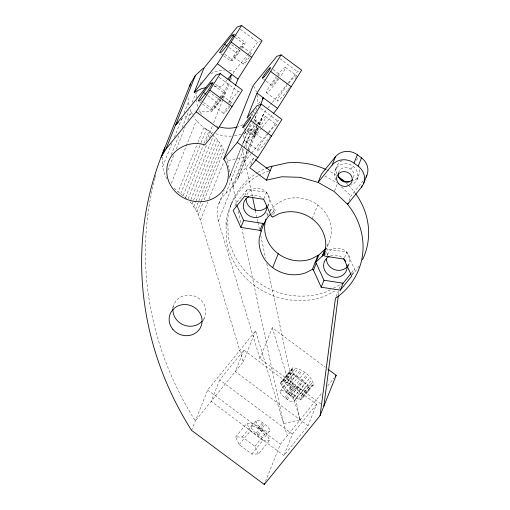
<?xml version="1.0" encoding="UTF-8"?>
<svg xmlns="http://www.w3.org/2000/svg" width="510" height="510" viewBox="0 0 510 510"><rect width="100%" height="100%" fill="white"/><g stroke="black" fill="none" stroke-linecap="round" stroke-linejoin="round"><path stroke-width="0.38" stroke-dasharray="2.55 1.91" d="M280.755 383.769L280.863 382.449L292.772 367.837C301.531 368.124 311.922 375.889 313.522 384.68L301.608 399.292C292.848 399.228 284.229 391.565 280.755 383.769L291.911 369.992L292.02 368.673M280.863 382.449L281.616 381.608C290.375 381.901 300.766 389.665 302.366 398.457L301.608 399.292M338.436 294.971L338.952 291.025M197.242 91.041L196.375 94.325A31.116 28.809 21.8 0 0 196.267 99.648M320.682 403.818L259.902 358.562L218.337 221.123A30.74 28.464 21.8 0 1 225.879 193.335L232.974 186.711L237.909 178.481L244.226 162.186L247.465 151.445M261.573 128.106L254.235 137.171L256.288 129.374L256.205 125.651M259.424 124.695L263.938 112.901L267.399 108.63M167.044 178.876L165.412 176.25L162.556 166.815L172.284 142.5M174.35 137.343L181.713 118.919M184.072 113.029L188.196 102.708L188.069 96.753M171.226 154.721L179.169 134.857M182.115 127.5L188.878 110.581M192.117 102.491L195.942 92.928M167.771 170.353L174.254 154.141M176.32 148.984L185.155 126.882M187.814 120.252L191.052 112.149L189.956 108.515M171.309 183.319L196.356 120.691L193.908 116.745M186.768 198.492L178.111 191.862L197.561 143.233M197.855 142.5L203.745 127.761L196.356 120.691M180.731 193.577L200.768 143.469M201.067 142.736L206.371 129.47L203.745 127.761L212.721 132.874M183.243 195.432L203.873 143.852M204.166 143.119L208.883 131.331L206.371 129.47M222.271 97.843L228.735 81.683M206.25 141.276L212.428 125.83M213.607 122.884L223.017 99.348M223.316 98.608L230.373 80.956M230.667 80.223L231.846 77.278M233.319 73.599L234.198 71.394L247.222 55.354M185.634 197.427L206.856 144.375M209.508 137.745L211.274 133.327L208.883 131.331M188.196 198.817L213.537 135.45C218.529 140.518 222.672 146.542 224.999 153.293M228.595 102.555L235.053 86.407M190.906 199.595L215.666 137.7M155.014 178.156A336.721 311.763 21.8 0 0 195.336 420.903L243.219 361.788L200.411 220.212L196.987 211.854L192.002 204.172L217.642 140.065M193.826 206.639L195.891 201.482M196.184 200.742L219.466 142.539M195.489 209.202L221.13 145.101M196.987 211.854L201.112 201.539M201.405 200.8L222.628 147.753M198.307 214.576L203.025 202.789M204.204 199.844L223.947 150.475M200.411 220.212L207.78 201.788M208.953 198.843L223.692 162.001M172.291 308.601L174.037 304.234M250.869 116.14L252.048 113.201M245.17 132.861L246.349 129.916M251.94 115.942L253.999 110.791M229.506 176.549L250.69 123.592M218.835 203.668L224.139 190.409M228.856 178.615L242.116 145.458M242.416 144.725L244.475 139.568M253.604 122.081L257.429 112.519M225.879 193.335L243.856 148.391M244.15 147.651L251.519 129.234L255.886 125.154M246.139 147.683L246.075 144.706L256.077 119.691L254.981 116.063M218.337 221.123L243.978 157.023A30.74 28.464 21.8 0 1 242.785 148.187M232.974 186.711L247.707 149.87M248 149.13L256.842 127.028M258.022 124.083L263.549 114.38M247.758 150.711L256.288 129.374M254.235 137.171L258.054 127.608M259.233 124.669L263.938 112.901M237.909 178.481L248.523 151.954M248.816 151.215L258.245 127.64M230.405 206.231L232.184 201.781M226.051 225.261L227.83 220.811M250.856 164.819L253.476 158.272L254.713 159.196M234.829 206.219L235.939 203.439L247.331 189.376L266.443 192.334L274.163 209.355L275.272 210.177L272.493 217.132M244.826 195.636L247.331 189.376M203.286 320.733L204.746 317.099M263.938 198.594L266.443 192.334M267.686 206.818L268.802 204.038M270.281 211.414L271.116 209.329M271.384 216.31L274.163 209.355M191.556 430.357L207.685 390.029L255.567 330.92L287.257 435.719M219.708 379.975L211.146 401.389L283.866 455.532L308.04 425.684L316.608 404.271L243.882 350.128L219.708 379.975L292.434 434.118L283.866 455.532M243.882 350.128L235.32 371.541L308.04 425.684M243.219 361.788L255.567 330.92M312.184 218.854L317.749 204.95M335.166 170.238L336.836 166.069M259.902 358.562L272.244 327.694L325.431 367.289M334.547 190.899L337.607 183.249M269.777 211.114A33.692 31.193 21.8 0 1 313.019 201.973A33.692 31.193 21.8 0 1 329.065 242.358L326.285 249.307L326.54 248.344L327.643 249.173L346.755 252.131L354.482 269.152L352.257 274.712M325.418 254.732L327.643 249.173M357.102 179.424L358.772 175.255M348.961 200.844L350.912 195.98L363.362 180.604M327.235 255.695L328.631 252.22M344.531 257.69L346.755 252.131M348.024 266.564L349.133 263.785M336.064 296.661L338.391 290.84M339.265 288.66L341.043 284.21M265.455 481.567L280.411 444.178L322.161 392.63M199.844 84.462L202.17 80.586M327.159 245.533L329.065 242.358M223.813 55.941L230.571 60.977L235.837 52.53L238.808 48.858M241.81 48.456L245.45 42.611L234.995 34.827M202.629 104.129L210.859 110.262L216.119 101.815L219.096 98.143M221.691 98.392L225.739 91.896L215.602 84.348M247.72 54.736L257.837 42.215L260.693 41.246M239.305 48.246L243.27 43.35L245.45 42.611M230.571 60.977L232.751 60.237L240.191 51.057L231.585 44.644M219.593 97.531L223.558 92.635L225.739 91.896M210.859 110.262L213.04 109.522L220.479 100.343L209.712 92.323M228.977 102.829L238.138 91.513L240.274 90.799M258.525 103.709L260.916 100.757M244.194 134.066L253.304 122.814M267.89 108.018L271.843 103.141M272.34 102.529L287.595 83.691M288.086 83.092L297.362 71.642L299.504 70.915M262.063 127.506L272.754 114.304M244.226 162.186L251.143 153.644M251.64 153.032L267.884 132.976M268.375 132.377L277.644 120.927L280.506 119.958M238.304 177.002L253.476 158.272M356.171 160.331L358.957 156.889M350.784 169.097L353.105 166.228M351.505 272.818L354.482 269.152M235.665 437.032L246.802 423.287L253.4 423.198L266.048 432.614L269.567 440.232L258.43 453.976L251.832 454.066L239.184 444.65L235.665 437.032L242.269 436.942L254.917 446.358L258.43 453.976M281.616 381.608L292.772 367.837M282.967 381.308L294.123 367.531M281.297 385.477L292.453 371.707L291.911 369.992M284.822 381.569L295.978 367.793M242.269 436.942L253.4 423.198M282.463 387.466L293.62 373.69L292.453 371.707M287.047 382.366L298.21 368.59M251.385 426.698L256.058 420.928A6.936 2.518 39 0 1 262.567 422.618L265.092 424.498A6.936 2.518 39 0 1 269.656 431.052L264.983 436.821A6.936 2.518 39 0 1 258.474 435.132L255.944 433.251A6.936 2.518 39 0 1 251.385 426.698A6.936 2.518 39 0 1 257.894 428.387L260.419 430.268A6.936 2.518 39 0 1 264.983 436.821M280.232 391.087L284.88 385.35A6.936 2.518 39 0 1 291.388 387.033L293.919 388.92A6.936 2.518 39 0 1 298.477 395.467L293.83 401.211A6.936 2.518 39 0 1 287.321 399.521L284.79 397.641A6.936 2.518 39 0 1 280.232 391.087A6.936 2.518 39 0 1 286.741 392.77L289.266 394.657A6.936 2.518 39 0 1 293.83 401.211M239.184 444.65L250.321 430.905L246.802 423.287M284.159 389.589L295.315 375.819L293.62 373.69M289.501 383.654L300.664 369.877M297.343 376.514C301.945 379.995 308.741 383.985 308.869 390.418L308.116 391.259C299.389 390.992 289.011 383.144 287.372 374.41L288.124 373.575L291.331 373.53L297.343 376.514L301.99 370.776M286.282 391.712L297.438 377.935L295.315 375.819M257.894 428.387L262.567 422.618M286.741 392.77L291.388 387.033M299.854 378.203L304.502 372.466M255.944 433.251L263.829 423.555M284.79 397.641L292.651 387.976M288.679 393.682L299.835 379.905C303.609 382.487 307.836 386.535 312.764 385.522L313.522 384.68M257.212 434.195L265.092 424.498M286.059 398.578L293.919 388.92M295.743 388.206L306.905 374.436M258.474 435.132L263.147 429.369A6.936 2.518 39 0 0 269.656 431.052M287.321 399.521L291.969 393.784A6.936 2.518 39 0 0 298.477 395.467M291.21 395.562L302.366 381.792M296.941 389.194L308.104 375.417M293.722 397.252L304.878 383.475M299.064 391.31L310.22 377.54M254.917 446.358L266.048 432.614M296.176 398.539L307.332 384.763M300.766 393.439L311.922 379.663M251.832 454.066L262.969 440.321L269.567 440.232M298.407 399.336L309.564 385.56M301.926 395.422L313.083 381.652M300.256 399.598L311.412 385.821M302.475 397.137L313.631 383.361M327.675 385.821L334.19 377.782M292.434 434.118L316.608 404.271M226.873 80.255L221.589 86.757L213.709 86.515M221.206 99.903L211.599 111.728L201.361 111.416L198.333 112.092M181.114 119.716L182.752 118.186L191.518 113.615L193.035 113.277M256.428 124.644L258.615 122.604M271.518 213.314L275.272 210.177M210.898 73.74L214.621 71.795L222.341 70.068L224.534 70.138M330.556 289.68L326.362 291.867A71.343 66.058 21.8 0 1 228.161 235.9L227.779 218.471A71.343 66.058 21.8 0 1 257.034 172.928M333.355 288.22L342.14 283.643M335.07 290.847L324.583 296.316A71.343 66.058 21.8 0 1 226.383 240.35L226 222.921A71.343 66.058 21.8 0 1 257.926 175.803M226.446 157.424L227.447 160.72L243.978 157.023L252.45 196.681M269.031 171.003L267.839 171.264A71.343 66.058 21.8 0 0 258.608 175.427M266.73 263.555L300.116 419.851L283.579 423.549L242.059 229.149M228.92 70.272L234.198 71.394M215.832 133.754L222.672 135.685A39.633 36.701 21.8 0 0 232.139 136.068M324.813 175.963L336.931 182.867M240.414 29.242L257.837 42.215M279.92 58.656L297.362 71.642M285.453 67.371L296.52 75.607A15.855 1.651 -53.3 0 0 288.609 83.481M235.282 37.396L243.27 43.35M242.072 46.467L251.538 53.518M273.041 69.526L279.996 74.702M229.073 47.494L235.837 52.53M233.95 57.114L243.417 64.164M263.651 79.228L265.551 80.644M266.182 81.115L271.875 85.355M224.757 54.289L232.751 60.237M220.734 53.652L223.195 55.482M266.418 92.686L277.485 100.929M219.153 77.38L238.138 91.513M258.34 106.552L260.208 107.941M260.833 108.407L277.644 120.927M265.742 116.656L276.809 124.893M214.06 85.559L223.558 92.635M222.36 95.752L231.84 102.81M253.961 119.283L260.285 123.987M207.889 95.689L216.119 101.815M248.772 128.412L263.001 139.007M214.238 106.399L223.718 113.456M243.939 128.514L252.163 134.64M201.004 100.566L202.903 101.981M203.541 102.453L213.04 109.522M198.83 101.299L201.992 103.657M246.706 141.971L257.773 150.208A15.855 1.651 -53.3 0 0 270.224 136.336M266.36 213.008L268.26 214.423M291.969 393.784L289.438 391.903A6.936 2.518 39 0 1 284.88 385.35M263.147 429.369L260.616 427.482A6.936 2.518 39 0 1 256.058 420.928M207.685 390.029L280.411 444.178M250.321 430.905L262.969 440.321M297.438 377.935L299.835 379.905M211.274 133.327L212.409 134.385M341.483 186.96L350.912 195.98M174.127 188.056L178.111 191.862M190.026 201.807L192.002 204.172M253.578 86.177L255.204 88.797A31.116 28.809 21.8 0 1 256.345 91.698M191.052 112.149L193.5 116.089M235.939 203.439L236.583 204.854M253.661 111.709L254.101 113.163M243.219 135.271L246.075 144.706M272.244 327.694L300.116 419.851M188.196 102.708L189.733 107.788M255.44 210.675L257.767 221.563M257.933 222.341L259.424 229.341M260.75 235.563L265.57 258.111M227.447 160.72L236.742 204.268M238.24 211.267L240.898 223.705M256.077 119.691L256.141 122.674M246.202 150.667L246.285 154.39M162.346 157.131L162.556 166.815M296.425 76.443A15.855 1.651 -53.3 0 1 294.742 79.783M289.533 87.612A15.855 1.651 -53.3 0 1 287.895 89.836M287.481 90.378A15.855 1.651 -53.3 0 1 279.206 100.011L278.039 100.897A15.855 1.651 -53.3 0 1 279.646 96.109L281.475 93.241A15.855 1.651 -53.3 0 1 286.945 85.603M256.702 108.248A31.116 28.809 21.8 0 1 254.726 113.124M242.938 124.759A31.116 28.809 21.8 0 1 237.877 126.831M217.859 126.397A31.116 28.809 21.8 0 1 216.469 125.881M201.514 114.138A31.116 28.809 21.8 0 1 198.779 109.331M197.644 106.431A31.116 28.809 21.8 0 1 196.337 100.413M257.161 94.701A31.116 28.809 21.8 0 1 257.614 103.804M173.1 307.466A16.645 15.415 21.8 0 1 195.381 296.463A16.645 15.415 21.8 0 1 203.082 320.025M229.717 104.588A6.738 0.701 -53.3 0 1 231.355 104.034M229.902 106.361A6.738 0.701 -53.3 0 1 223.762 113.545A6.738 0.701 -53.3 0 1 228.722 105.774M327.159 254.694A11.889 11.01 21.8 0 1 343.434 249.569A11.889 11.01 21.8 0 1 348.094 265.684M266.915 216.329A33.692 31.193 21.8 0 1 268.209 213.658M359.046 265.959A71.343 66.058 21.8 0 1 352.327 274.699M257.697 172.52A71.343 66.058 21.8 0 1 265.289 168.561M326.502 169.734A71.343 66.058 21.8 0 1 336.683 175.465M346.341 183.128A71.343 66.058 21.8 0 1 348.005 184.741M348.553 185.289A71.343 66.058 21.8 0 1 355.075 192.914M268.897 132.766A15.855 1.651 -53.3 0 1 276.713 125.728M257.773 150.208A15.855 1.651 -53.3 0 1 268.483 133.282M257.83 124.523A15.855 1.651 -53.3 0 1 265.716 116.618A15.855 1.651 -53.3 0 1 260.011 126.894M258.755 128.654A15.855 1.651 -53.3 0 1 246.687 141.933A15.855 1.651 -53.3 0 1 257.416 125.039M246.865 194.852A11.889 11.01 21.8 0 1 263.173 189.803A11.889 11.01 21.8 0 1 267.756 205.932M330.588 255.79A11.889 11.01 21.8 0 1 342.293 257.55M250.327 195.974A11.889 11.01 21.8 0 1 263.747 199.333M249.415 55.297A6.738 0.701 -53.3 0 1 251.054 54.742M249.294 57.515A6.738 0.701 -53.3 0 1 243.442 64.234A6.738 0.701 -53.3 0 1 248.427 56.476M240.809 47.309A6.738 0.701 -53.3 0 1 241.587 47.691M239.827 50.464A6.738 0.701 -53.3 0 1 233.975 57.184A6.738 0.701 -53.3 0 1 238.954 49.432M277.542 75.238A15.855 1.651 -53.3 0 1 285.396 67.307A15.855 1.651 -53.3 0 1 280.175 76.959M278.868 78.814A15.855 1.651 -53.3 0 1 266.494 92.763A15.855 1.651 -53.3 0 1 275.878 77.367M277.873 76.481A6.738 0.701 -53.3 0 1 279.505 75.926M278.065 78.253A6.738 0.701 -53.3 0 1 271.926 85.438A6.738 0.701 -53.3 0 1 276.879 77.667M220.237 97.531A6.738 0.701 -53.3 0 1 221.251 98.035M220.422 99.297A6.738 0.701 -53.3 0 1 214.289 106.488A6.738 0.701 -53.3 0 1 219.243 98.717M259.016 124.829A6.738 0.701 -53.3 0 1 259.794 125.211M258.347 127.538A6.738 0.701 -53.3 0 1 252.214 134.723A6.738 0.701 -53.3 0 1 257.167 126.952M243.468 133.531A39.633 36.701 21.8 0 0 251.519 129.234A30.74 28.464 21.8 0 0 243.162 144.419M241.3 134.296A39.633 36.701 21.8 0 1 232.917 136.004M155.212 177.403A336.721 311.763 21.8 0 1 155.818 175.153M359.442 169.569A11.889 11.01 21.8 0 1 353.22 180.808M336.734 173.897A11.889 11.01 21.8 0 1 342.382 160.523M336.058 180.087A11.889 11.01 21.8 0 1 340.259 164.902A11.889 11.01 21.8 0 1 356.464 170.021A11.889 11.01 21.8 0 1 351.556 184.977M338.436 172.992A7.924 7.338 21.8 0 1 348.336 167.828A7.924 7.338 21.8 0 1 353.443 177.894"/><path stroke-width="0.76" d="M235.346 85.674L237.991 79.069L262.121 40.762L241.568 25.5L237.303 26.928L203.917 68.142L202.464 68.901L195.375 75.525L190.434 83.755L161.013 157.309A336.721 311.763 21.8 0 0 191.556 430.357L264.282 484.5L320.07 415.631L335.484 298.114L336.575 297.547A71.343 66.058 21.8 0 0 347.571 204.319L348.132 202.929M323.85 406.177L338.334 295.755M163.857 151.419L164.794 147.855A336.721 311.763 21.8 0 0 162.103 155.142M189.682 86.604L190.434 83.755M270.376 214.372C263.989 220.607 261.515 229.717 259.278 238.113A33.692 31.193 21.8 0 0 305.828 272.773L312.369 269.363L317.928 255.459M312.369 269.363L313.471 270.185L321.198 287.206L340.31 290.164L351.696 276.101L343.976 259.08L324.864 256.122L323.754 255.3L325.584 248.383A33.692 31.193 21.8 0 0 279.034 213.722L272.493 217.132L271.384 216.31L263.664 199.289L244.551 196.331L233.159 210.388L240.886 227.409L259.998 230.367L261.101 231.196M161.013 157.309L165.954 149.079L195.375 75.525M206.046 87.631L201.507 88.644L194.189 92.457L203.917 68.142M229.328 80.217L231.674 74.339L217.445 63.75L241.568 25.5M178.392 122.26L175.663 124.81L215.991 75.021L220.256 73.593L242.409 90.085L218.299 128.297L204.778 144.955C188.643 139.383 168.855 150.463 166.955 167.879A31.116 28.809 21.8 0 0 202.221 201.616A31.116 28.809 21.8 0 0 225.783 162.352L223.75 159.075L253.17 85.521L276.809 56.342L281.093 54.889L301.646 70.189L277.542 108.394L273.233 113.717M260.368 105.162L263.313 97.805L262.357 98.985M240.886 227.409L243.665 220.46L236.908 205.562M281.093 54.889L256.989 93.094L246.98 118.11L257.091 105.627L261.381 104.174L281.934 119.474L257.824 157.679L249.69 167.726L266.437 180.189L271.996 166.285M259.998 230.367L262.777 223.418L243.665 220.46M272.671 267.635L278.231 253.731M266.437 180.189L281.769 176.76L300.205 177.327L318.112 182.389L332.061 165.17L335.395 156.825A15.855 14.682 21.8 0 1 357.344 154.766L361.507 157.864A15.855 14.682 21.8 0 1 365.963 177.18M332.061 165.17A15.855 14.682 21.8 0 1 354.004 163.104L357.344 154.766M321.198 287.206L323.977 280.251L316.251 263.23L315.148 262.408L316.06 261.936L318.839 254.981L324.87 249.352L325.629 248.077M313.471 270.185L316.251 263.23M316.06 261.936L322.084 256.307L324.87 249.352M335.395 156.825L321.447 174.044L318.112 182.389L334.267 191.594L347.571 204.319L361.52 187.1A15.855 14.682 21.8 0 0 358.173 166.209L361.507 157.864M323.754 255.3L325.15 251.825M361.52 187.1L362.075 185.71M363.496 183.81L366.83 175.465M340.31 290.164L343.09 283.209L351.014 273.43M264.282 484.5L264.868 483.034M320.07 415.631L336.198 375.303L327.962 369.176M322.084 256.307L325.138 251.22M224.77 44.294L219.504 52.734L221.684 52.001L229.124 42.814L234.383 34.368L232.203 35.107L224.77 44.294L227.224 46.123M203.458 92.386L198.192 100.827L200.373 100.094L207.812 90.907L213.072 82.467L210.891 83.2L203.458 92.386L205.989 94.273M165.954 149.079L196.146 111.805L220.256 73.593M223.75 159.075L237.277 142.379L261.381 104.174M194.189 92.457L217.445 63.75M335.191 376.539L336.198 375.303M227.83 79.069L231.674 74.339L237.991 79.069M318.839 254.981L311.387 258.863A33.692 31.193 21.8 0 1 276.063 251.985A33.692 31.193 21.8 0 1 265.908 219.109M323.977 280.251L343.09 283.209M232.203 35.107L234.052 36.484M231.234 42.101L251.768 57.388M270.74 71.515L291.293 86.815M354.004 163.104L358.173 166.209M256.989 93.094L277.542 108.394M210.891 83.2L212.16 84.144M209.922 90.193L232.076 106.686M251.028 120.8L271.575 136.1M196.146 111.805L218.299 128.297M237.277 142.379L257.824 157.679M255.331 159.655L270.217 170.735M262.777 223.418L263.88 224.241M252.616 197.459L255.44 210.675M237.118 127.054A31.116 28.809 21.8 0 1 219.274 126.843M202.234 321.064A16.645 15.415 21.8 0 1 183.734 325.004A16.645 15.415 21.8 0 1 172.909 309.474M346.998 265.047A11.889 11.01 21.8 0 1 338.704 277.026A11.889 11.01 21.8 0 1 324.609 270.166A11.889 11.01 21.8 0 1 329.224 256.396M343.479 258.538A11.889 11.01 21.8 0 1 345.793 261.547M355.546 193.551A71.343 66.058 21.8 0 1 362.508 259.749M266.003 168.249A71.343 66.058 21.8 0 1 269.618 166.821L287.334 162.856A71.343 66.058 21.8 0 1 325.794 169.409M338.589 176.785A71.343 66.058 21.8 0 1 343.447 180.559M266.845 207.054A11.889 11.01 21.8 0 1 253.553 209.584A11.889 11.01 21.8 0 1 246.075 198.352M347.195 266.806A11.889 11.01 21.8 0 1 333.916 269.401A11.889 11.01 21.8 0 1 326.381 258.2M266.692 205.3A11.889 11.01 21.8 0 1 258.334 217.241A11.889 11.01 21.8 0 1 244.271 210.324A11.889 11.01 21.8 0 1 248.956 196.579M349.579 181.745A11.889 11.01 21.8 0 1 338.614 177.148M352.455 179.539A7.924 7.338 21.8 0 1 343.281 181.598A7.924 7.338 21.8 0 1 338.334 173.623M172.743 329.205A16.645 15.415 21.8 0 0 200.959 326.553A16.645 15.415 21.8 0 0 183.122 304.61A16.645 15.415 21.8 0 0 172.743 329.205M264.512 76.513A6.738 0.701 -53.3 0 0 270.51 67.639A6.738 0.701 -53.3 0 0 264.327 74.74A6.738 0.701 -53.3 0 0 264.512 76.513M244.8 125.798A6.738 0.701 -53.3 0 0 250.799 116.924A6.738 0.701 -53.3 0 0 244.615 124.026A6.738 0.701 -53.3 0 0 244.8 125.798M338.34 183.332A7.924 7.338 21.8 0 0 351.779 182.07A7.924 7.338 21.8 0 0 343.281 171.615A7.924 7.338 21.8 0 0 338.34 183.332"/></g></svg>
